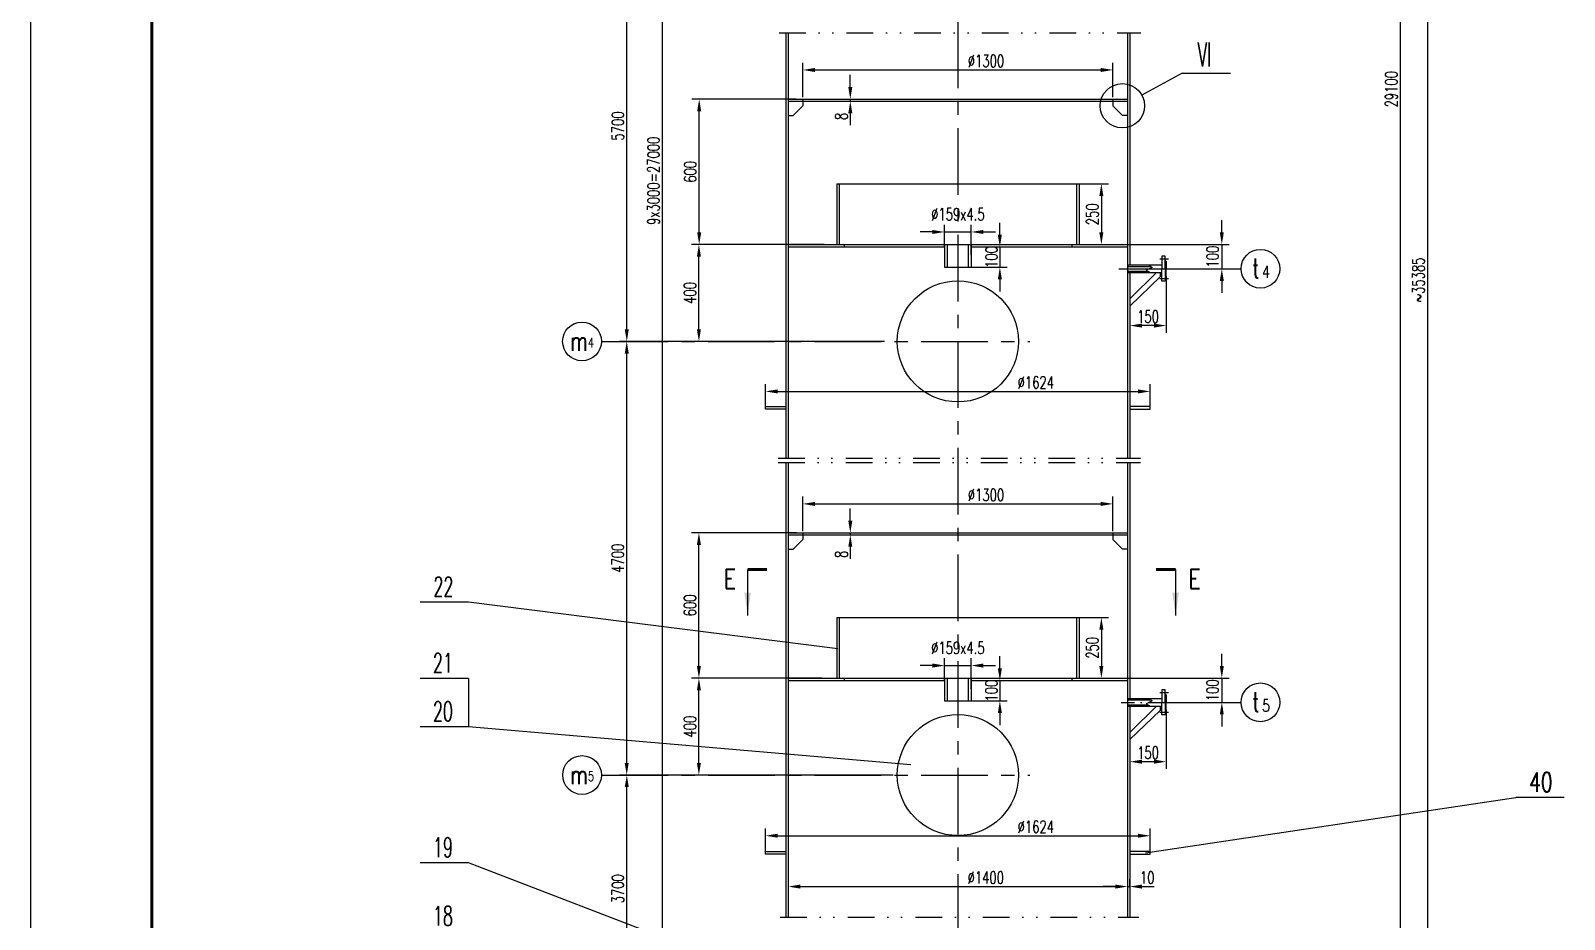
# Model space of a CAD drawing. Extents: x 1416 to 4159, y -4009 to -2804.
# Drawn here: x 1416.2 to 1732.7, y -3338.2 to -3154.7 of the extents above; entities that cross this region are included whole.
import ezdxf
from ezdxf.enums import TextEntityAlignment as Align

# ---------------------------------------------------------------- set-up
doc = ezdxf.new("R2010")
doc.units = 0
doc.header["$LTSCALE"] = 11
doc.header["$MEASUREMENT"] = 0
for name, pattern in [('CENTER', [2, 1.25, -0.25, 0.25, -0.25]), ('DASHDOT2', [0.5, 0.25, -0.125, 0, -0.125]), ('DIVIDE', [1.25, 0.5, -0.25, 0, -0.25, 0, -0.25])]:
    doc.linetypes.add(name, pattern=pattern)
doc.layers.get('0').update_dxf_attribs({"linetype": 'CONTINUOUS'})
doc.layers.get('DEFPOINTS').update_dxf_attribs({"linetype": 'CONTINUOUS'})
for name, color, linetype in [('1', 2, 'CENTER'), ('2', 2, 'CONTINUOUS'), ('3', 2, 'DIVIDE'), ('6', 2, 'CONTINUOUS')]:
    doc.layers.add(name, color=color, linetype=linetype)
doc.styles.add('H5', font='romans', dxfattribs={"width": 0.8, "bigfont": 'HZ5.SHX'})
doc.styles.add('HZ', font='txt', dxfattribs={"width": 0.5, "bigfont": 'hztxt.shx'})
doc.styles.add('HZ5', font='romans.shx', dxfattribs={"width": 0.7, "bigfont": 'hztxt.shx'})
doc.styles.add('HZTXT', font='ROMANS', dxfattribs={"width": 0.7, "bigfont": 'HZTXT'})
doc.dimstyles.new('STANDARD$0', dxfattribs={"dimscale": 0, "dimtxt": 4, "dimasz": 3, "dimexe": 1.5, "dimexo": 0, "dimgap": 1, "dimtad": 1, "dimdec": 0, "dimlfac": 5, "dimzin": 12, "dimtxsty": 'H5', "dimcen": 0, "dimazin": 3, "dimtfac": 1, "dimtdec": 0, "dimtmove": 0, "dimatfit": 3, "dimtvp": 0.833333, "dimtolj": 1, "dimtzin": 1})

# ---------------------------------------------------------------- blocks, each defined once
blk = doc.blocks.new('*D40')
at = {"color": 2, "linetype": 'BYBLOCK'}
for p, q in [((2764.89, -3347.02), (2708.45, -3347.02)), ((2709.95, -3391.48), (2709.95, -3349.52)), ((2748.47, -3393.98), (2708.45, -3393.98))]:
    blk.add_line(p, q, dxfattribs=at)
for points in [[(2709.53, -3349.52), (2710.36, -3349.52), (2709.95, -3347.02)], [(2709.53, -3391.48), (2710.36, -3391.48), (2709.95, -3393.98)]]:
    blk.add_solid(points, dxfattribs=at)
at = {"layer": 'DEFPOINTS', "color": 0, "linetype": 'BYBLOCK'}
for p in [(2709.95, -3347.02), (2764.89, -3347.02), (2748.47, -3393.98)]:
    blk.add_point(p, dxfattribs=at)
at = {"color": 2, "linetype": 'BYBLOCK', "insert": (2708.1, -3370.5), "char_height": 2.5, "attachment_point": 5, "rotation": 90, "style": 'HZ5'}
blk.add_mtext('\\A1;3700', dxfattribs=at)
blk = doc.blocks.new('*D42')
at = {"color": 2, "linetype": 'BYBLOCK'}
for p, q in [((2763.09, -3257.52), (2708.43, -3257.52)), ((2709.93, -3344.52), (2709.93, -3260.02)), ((2763.09, -3347.02), (2708.43, -3347.02))]:
    blk.add_line(p, q, dxfattribs=at)
for points in [[(2709.52, -3260.02), (2710.35, -3260.02), (2709.93, -3257.52)], [(2709.52, -3344.52), (2710.35, -3344.52), (2709.93, -3347.02)]]:
    blk.add_solid(points, dxfattribs=at)
at = {"layer": 'DEFPOINTS', "color": 0, "linetype": 'BYBLOCK'}
for p in [(2709.93, -3257.52), (2763.09, -3257.52), (2763.09, -3347.02)]:
    blk.add_point(p, dxfattribs=at)
at = {"color": 2, "linetype": 'BYBLOCK', "insert": (2708.08, -3302.27), "char_height": 2.5, "attachment_point": 5, "rotation": 90, "style": 'HZ5'}
blk.add_mtext('\\A1;4700', dxfattribs=at)
blk = doc.blocks.new('*D44')
at = {"color": 2, "linetype": 'BYBLOCK'}
for p, q in [((2763.15, -3168.59), (2708.45, -3168.59)), ((2709.95, -3255.02), (2709.95, -3171.09)), ((2763.15, -3257.52), (2708.45, -3257.52))]:
    blk.add_line(p, q, dxfattribs=at)
for points in [[(2709.53, -3171.09), (2710.36, -3171.09), (2709.95, -3168.59)], [(2709.53, -3255.02), (2710.36, -3255.02), (2709.95, -3257.52)]]:
    blk.add_solid(points, dxfattribs=at)
at = {"layer": 'DEFPOINTS', "color": 0, "linetype": 'BYBLOCK'}
for p in [(2709.95, -3168.59), (2763.15, -3168.59), (2763.15, -3257.52)]:
    blk.add_point(p, dxfattribs=at)
at = {"color": 2, "linetype": 'BYBLOCK', "insert": (2708.1, -3213.06), "char_height": 2.5, "attachment_point": 5, "rotation": 90, "style": 'HZ5'}
blk.add_mtext('\\A1;5700', dxfattribs=at)
blk = doc.blocks.new('*D54')
at = {"color": 2, "linetype": 'BYBLOCK'}
for p, q in [((1613.34, -2896.41), (1705.94, -2896.41)), ((1704.44, -2898.91), (1704.44, -3573.36)), ((1633.13, -3575.86), (1705.94, -3575.86))]:
    blk.add_line(p, q, dxfattribs=at)
for points in [[(1704.03, -2898.91), (1704.86, -2898.91), (1704.44, -2896.41)], [(1704.03, -3573.36), (1704.86, -3573.36), (1704.44, -3575.86)]]:
    blk.add_solid(points, dxfattribs=at)
at = {"layer": 'DEFPOINTS', "color": 0, "linetype": 'BYBLOCK'}
for p in [(1613.34, -2896.41), (1633.13, -3575.86), (1704.44, -3575.86)]:
    blk.add_point(p, dxfattribs=at)
at = {"color": 2, "linetype": 'BYBLOCK', "insert": (1702.59, -3206.22), "char_height": 2.5, "attachment_point": 5, "rotation": 90, "style": 'HZ5'}
blk.add_mtext('\\A1;~35385', dxfattribs=at)
blk = doc.blocks.new('*D53')
at = {"color": 2, "linetype": 'BYBLOCK'}
for p, q in [((2794.92, -2965.06), (2871.06, -2965.06)), ((2869.56, -2967.56), (2869.56, -3462.6)), ((2800.85, -3465.1), (2871.06, -3465.1))]:
    blk.add_line(p, q, dxfattribs=at)
for points in [[(2869.14, -2967.56), (2869.97, -2967.56), (2869.56, -2965.06)], [(2869.14, -3462.6), (2869.97, -3462.6), (2869.56, -3465.1)]]:
    blk.add_solid(points, dxfattribs=at)
at = {"layer": 'DEFPOINTS', "color": 0, "linetype": 'BYBLOCK'}
for p in [(2794.92, -2965.06), (2800.85, -3465.1), (2869.56, -3465.1)]:
    blk.add_point(p, dxfattribs=at)
at = {"color": 2, "linetype": 'BYBLOCK', "insert": (2867.71, -3205.47), "char_height": 2.5, "attachment_point": 5, "rotation": 90, "style": 'HZ5'}
blk.add_mtext('\\A1;29100', dxfattribs=at)
blk = doc.blocks.new('*D41')
at = {"color": 2, "linetype": 'BYBLOCK'}
for p, q in [((2750.25, -3327.02), (2723.33, -3327.02)), ((2724.83, -3344.52), (2724.83, -3329.52)), ((2751.12, -3347.02), (2723.33, -3347.02))]:
    blk.add_line(p, q, dxfattribs=at)
for points in [[(2724.41, -3329.52), (2725.24, -3329.52), (2724.83, -3327.02)], [(2724.41, -3344.52), (2725.24, -3344.52), (2724.83, -3347.02)]]:
    blk.add_solid(points, dxfattribs=at)
at = {"layer": 'DEFPOINTS', "color": 0, "linetype": 'BYBLOCK'}
for p in [(2724.83, -3327.02), (2750.25, -3327.02), (2751.12, -3347.02)]:
    blk.add_point(p, dxfattribs=at)
at = {"color": 2, "linetype": 'BYBLOCK', "insert": (2722.98, -3337.02), "char_height": 2.5, "attachment_point": 5, "rotation": 90, "style": 'HZ5'}
blk.add_mtext('\\A1;400', dxfattribs=at)
blk = doc.blocks.new('*D60')
at = {"color": 2, "linetype": 'BYBLOCK'}
for p, q in [((2738.6, -3374.94), (2738.6, -3370.17)), ((2817.93, -3374.94), (2817.93, -3370.17)), ((2741.1, -3371.67), (2815.43, -3371.67))]:
    blk.add_line(p, q, dxfattribs=at)
for points in [[(2741.1, -3371.25), (2741.1, -3372.08), (2738.6, -3371.67)], [(2815.43, -3371.25), (2815.43, -3372.08), (2817.93, -3371.67)]]:
    blk.add_solid(points, dxfattribs=at)
at = {"layer": 'DEFPOINTS', "color": 0, "linetype": 'BYBLOCK'}
for p in [(2817.93, -3371.67), (2738.6, -3374.94), (2817.93, -3374.94)]:
    blk.add_point(p, dxfattribs=at)
at = {"color": 2, "linetype": 'BYBLOCK', "insert": (2794.36, -3369.82), "char_height": 2.5, "attachment_point": 5, "style": 'HZ5'}
blk.add_mtext('\\A1;∅1624', dxfattribs=at)
blk = doc.blocks.new('*D22')
at = {"color": 2, "linetype": 'BYBLOCK'}
for p, q in [((3717.97, -3415.61), (3717.97, -3418.71)), ((3720.47, -3417.21), (3785.47, -3417.21)), ((3787.97, -3415.61), (3787.97, -3418.71))]:
    blk.add_line(p, q, dxfattribs=at)
for points in [[(3720.47, -3416.79), (3720.47, -3417.63), (3717.97, -3417.21)], [(3785.47, -3416.79), (3785.47, -3417.63), (3787.97, -3417.21)]]:
    blk.add_solid(points, dxfattribs=at)
at = {"layer": 'DEFPOINTS', "color": 0, "linetype": 'BYBLOCK'}
for p in [(3717.97, -3415.61), (3787.97, -3415.61), (3787.97, -3417.21)]:
    blk.add_point(p, dxfattribs=at)
at = {"color": 2, "linetype": 'BYBLOCK', "insert": (3758.74, -3415.36), "char_height": 2.5, "attachment_point": 5, "style": 'HZ5'}
blk.add_mtext('\\A1;∅1400', dxfattribs=at)
blk = doc.blocks.new('*D23')
at = {"color": 2, "linetype": 'BYBLOCK'}
for p, q in [((3785.47, -3417.21), (3782.97, -3417.21)), ((3787.97, -3417.21), (3788.47, -3417.21)), ((3787.97, -3417.21), (3788.47, -3417.21)), ((3788.47, -3417.39), (3788.47, -3415.71)), ((3790.97, -3417.21), (3793.47, -3417.21))]:
    blk.add_line(p, q, dxfattribs=at)
for points in [[(3785.47, -3416.79), (3785.47, -3417.63), (3787.97, -3417.21)], [(3790.97, -3416.79), (3790.97, -3417.63), (3788.47, -3417.21)]]:
    blk.add_solid(points, dxfattribs=at)
at = {"layer": 'DEFPOINTS', "color": 0, "linetype": 'BYBLOCK'}
for p in [(3787.97, -3415.61), (3788.47, -3417.21), (3788.47, -3417.39)]:
    blk.add_point(p, dxfattribs=at)
at = {"color": 2, "linetype": 'BYBLOCK', "insert": (3792.05, -3415.36), "char_height": 2.5, "attachment_point": 5, "style": 'HZ5'}
blk.add_mtext('\\A1;10', dxfattribs=at)
blk = doc.blocks.new('*D33')
at = {"color": 2, "linetype": 'BYBLOCK'}
for p, q in [((3775.29, -3276.58), (3784.08, -3276.58)), ((3782.58, -3279.08), (3782.58, -3286.58)), ((3781.67, -3289.08), (3784.08, -3289.08))]:
    blk.add_line(p, q, dxfattribs=at)
for points in [[(3782.16, -3279.08), (3783, -3279.08), (3782.58, -3276.58)], [(3782.16, -3286.58), (3783, -3286.58), (3782.58, -3289.08)]]:
    blk.add_solid(points, dxfattribs=at)
at = {"layer": 'DEFPOINTS', "color": 0, "linetype": 'BYBLOCK'}
for p in [(3775.29, -3276.58), (3781.67, -3289.08), (3782.58, -3289.08)]:
    blk.add_point(p, dxfattribs=at)
at = {"color": 2, "linetype": 'BYBLOCK', "insert": (3780.73, -3282.83), "char_height": 2.5, "attachment_point": 5, "rotation": 90, "style": 'HZ5'}
blk.add_mtext('\\A1;250', dxfattribs=at)
blk = doc.blocks.new('*D31')
at = {"color": 2, "linetype": 'BYBLOCK'}
for p, q in [((3775.29, -3347.79), (3784.08, -3347.79)), ((3782.58, -3350.29), (3782.58, -3357.79)), ((3781.67, -3360.29), (3784.08, -3360.29))]:
    blk.add_line(p, q, dxfattribs=at)
for points in [[(3782.16, -3350.29), (3783, -3350.29), (3782.58, -3347.79)], [(3782.16, -3357.79), (3783, -3357.79), (3782.58, -3360.29)]]:
    blk.add_solid(points, dxfattribs=at)
at = {"layer": 'DEFPOINTS', "color": 0, "linetype": 'BYBLOCK'}
for p in [(3775.29, -3347.79), (3781.67, -3360.29), (3782.58, -3360.29)]:
    blk.add_point(p, dxfattribs=at)
at = {"color": 2, "linetype": 'BYBLOCK', "insert": (3780.73, -3354.04), "char_height": 2.5, "attachment_point": 5, "rotation": 90, "style": 'HZ5'}
blk.add_mtext('\\A1;250', dxfattribs=at)
blk = doc.blocks.new('*D61')
at = {"color": 2, "linetype": 'BYBLOCK'}
for p, q in [((2738.6, -3284.1), (2738.6, -3279.51)), ((2741.1, -3281.01), (2815.43, -3281.01)), ((2817.93, -3284.1), (2817.93, -3279.51))]:
    blk.add_line(p, q, dxfattribs=at)
for points in [[(2741.1, -3280.59), (2741.1, -3281.43), (2738.6, -3281.01)], [(2815.43, -3280.59), (2815.43, -3281.43), (2817.93, -3281.01)]]:
    blk.add_solid(points, dxfattribs=at)
at = {"layer": 'DEFPOINTS', "color": 0, "linetype": 'BYBLOCK'}
for p in [(2817.93, -3281.01), (2738.6, -3284.1), (2817.93, -3284.1)]:
    blk.add_point(p, dxfattribs=at)
at = {"color": 2, "linetype": 'BYBLOCK', "insert": (2794.36, -3279.16), "char_height": 2.5, "attachment_point": 5, "style": 'HZ5'}
blk.add_mtext('\\A1;∅1624', dxfattribs=at)
blk = doc.blocks.new('*D27')
at = {"color": 2, "linetype": 'BYBLOCK'}
for p, q in [((2746.27, -3224.13), (2746.27, -3217.02)), ((2748.77, -3218.52), (2807.77, -3218.52)), ((2810.27, -3224.13), (2810.27, -3217.02))]:
    blk.add_line(p, q, dxfattribs=at)
for points in [[(2748.77, -3218.11), (2748.77, -3218.94), (2746.27, -3218.52)], [(2807.77, -3218.11), (2807.77, -3218.94), (2810.27, -3218.52)]]:
    blk.add_solid(points, dxfattribs=at)
at = {"layer": 'DEFPOINTS', "color": 0, "linetype": 'BYBLOCK'}
for p in [(2810.27, -3218.52), (2746.27, -3224.13), (2810.27, -3224.13)]:
    blk.add_point(p, dxfattribs=at)
at = {"color": 2, "linetype": 'BYBLOCK', "insert": (2784.07, -3216.67), "char_height": 2.5, "attachment_point": 5, "style": 'HZ5'}
blk.add_mtext('\\A1;∅1300', dxfattribs=at)
blk = doc.blocks.new('*D26')
at = {"color": 2, "linetype": 'BYBLOCK'}
for p, q in [((2746.27, -3308.78), (2746.27, -3301.67)), ((2748.77, -3303.17), (2807.77, -3303.17)), ((2810.27, -3308.78), (2810.27, -3301.67))]:
    blk.add_line(p, q, dxfattribs=at)
for points in [[(2748.77, -3302.76), (2748.77, -3303.59), (2746.27, -3303.17)], [(2807.77, -3302.76), (2807.77, -3303.59), (2810.27, -3303.17)]]:
    blk.add_solid(points, dxfattribs=at)
at = {"layer": 'DEFPOINTS', "color": 0, "linetype": 'BYBLOCK'}
for p in [(2810.27, -3303.17), (2746.27, -3308.78), (2810.27, -3308.78)]:
    blk.add_point(p, dxfattribs=at)
at = {"color": 2, "linetype": 'BYBLOCK', "insert": (2784.07, -3301.32), "char_height": 2.5, "attachment_point": 5, "style": 'HZ5'}
blk.add_mtext('\\A1;∅1300', dxfattribs=at)
blk = doc.blocks.new('*D48')
at = {"color": 2, "linetype": 'BYBLOCK'}
for p, q in [((2744.87, -3207.52), (2723.39, -3207.52)), ((2724.89, -3235.02), (2724.89, -3210.02)), ((2745.69, -3237.52), (2723.39, -3237.52))]:
    blk.add_line(p, q, dxfattribs=at)
for points in [[(2724.47, -3210.02), (2725.3, -3210.02), (2724.89, -3207.52)], [(2724.47, -3235.02), (2725.3, -3235.02), (2724.89, -3237.52)]]:
    blk.add_solid(points, dxfattribs=at)
at = {"layer": 'DEFPOINTS', "color": 0, "linetype": 'BYBLOCK'}
for p in [(2724.89, -3207.52), (2744.87, -3207.52), (2745.69, -3237.52)]:
    blk.add_point(p, dxfattribs=at)
at = {"color": 2, "linetype": 'BYBLOCK', "insert": (2723.04, -3222.52), "char_height": 2.5, "attachment_point": 5, "rotation": 90, "style": 'HZ5'}
blk.add_mtext('\\A1;600', dxfattribs=at)
blk = doc.blocks.new('*D43')
at = {"color": 2, "linetype": 'BYBLOCK'}
for p, q in [((2750.68, -3237.52), (2723.33, -3237.52)), ((2724.83, -3255.02), (2724.83, -3240.02)), ((2750.68, -3257.52), (2723.33, -3257.52))]:
    blk.add_line(p, q, dxfattribs=at)
for points in [[(2724.41, -3240.02), (2725.24, -3240.02), (2724.83, -3237.52)], [(2724.41, -3255.02), (2725.24, -3255.02), (2724.83, -3257.52)]]:
    blk.add_solid(points, dxfattribs=at)
at = {"layer": 'DEFPOINTS', "color": 0, "linetype": 'BYBLOCK'}
for p in [(2724.83, -3237.52), (2750.68, -3237.52), (2750.68, -3257.52)]:
    blk.add_point(p, dxfattribs=at)
at = {"color": 2, "linetype": 'BYBLOCK', "insert": (2722.98, -3247.52), "char_height": 2.5, "attachment_point": 5, "rotation": 90, "style": 'HZ5'}
blk.add_mtext('\\A1;400', dxfattribs=at)
blk = doc.blocks.new('*D47')
at = {"color": 2, "linetype": 'BYBLOCK'}
for p, q in [((2745.03, -3297.02), (2723.39, -3297.02)), ((2724.89, -3324.52), (2724.89, -3299.52)), ((2742.77, -3327.02), (2723.39, -3327.02))]:
    blk.add_line(p, q, dxfattribs=at)
for points in [[(2724.47, -3299.52), (2725.3, -3299.52), (2724.89, -3297.02)], [(2724.47, -3324.52), (2725.3, -3324.52), (2724.89, -3327.02)]]:
    blk.add_solid(points, dxfattribs=at)
at = {"layer": 'DEFPOINTS', "color": 0, "linetype": 'BYBLOCK'}
for p in [(2724.89, -3297.02), (2745.03, -3297.02), (2742.77, -3327.02)]:
    blk.add_point(p, dxfattribs=at)
at = {"color": 2, "linetype": 'BYBLOCK', "insert": (2723.04, -3312.02), "char_height": 2.5, "attachment_point": 5, "rotation": 90, "style": 'HZ5'}
blk.add_mtext('\\A1;600', dxfattribs=at)
blk = doc.blocks.new('*D38')
at = {"color": 2, "linetype": 'BYBLOCK'}
for p, q in [((3730.77, -3256.58), (3730.77, -3254.08)), ((3730.12, -3259.08), (3732.27, -3259.08)), ((3730.12, -3259.48), (3732.27, -3259.48)), ((3730.77, -3259.08), (3730.77, -3259.48)), ((3730.77, -3259.08), (3730.77, -3259.48)), ((3730.77, -3261.98), (3730.77, -3264.48))]:
    blk.add_line(p, q, dxfattribs=at)
for points in [[(3730.36, -3256.58), (3731.19, -3256.58), (3730.77, -3259.08)], [(3730.36, -3261.98), (3731.19, -3261.98), (3730.77, -3259.48)]]:
    blk.add_solid(points, dxfattribs=at)
at = {"layer": 'DEFPOINTS', "color": 0, "linetype": 'BYBLOCK'}
for p in [(3730.12, -3259.08), (3730.12, -3259.48), (3730.77, -3259.48)]:
    blk.add_point(p, dxfattribs=at)
at = {"color": 2, "linetype": 'BYBLOCK', "insert": (3728.92, -3262.65), "char_height": 2.5, "attachment_point": 5, "rotation": 90, "style": 'HZ5'}
blk.add_mtext('\\A1;8', dxfattribs=at)
blk = doc.blocks.new('*D32')
at = {"color": 2, "linetype": 'BYBLOCK'}
for p, q in [((3750.22, -3289.58), (3750.22, -3284.99)), ((3755.72, -3291.31), (3755.72, -3284.99)), ((3747.72, -3286.49), (3745.22, -3286.49)), ((3750.22, -3286.49), (3755.72, -3286.49)), ((3750.22, -3286.49), (3755.72, -3286.49)), ((3758.22, -3286.49), (3760.72, -3286.49))]:
    blk.add_line(p, q, dxfattribs=at)
for points in [[(3747.72, -3286.07), (3747.72, -3286.9), (3750.22, -3286.49)], [(3758.22, -3286.07), (3758.22, -3286.9), (3755.72, -3286.49)]]:
    blk.add_solid(points, dxfattribs=at)
at = {"layer": 'DEFPOINTS', "color": 0, "linetype": 'BYBLOCK'}
for p in [(3755.72, -3286.49), (3750.22, -3289.58), (3755.72, -3291.31)]:
    blk.add_point(p, dxfattribs=at)
at = {"color": 2, "linetype": 'BYBLOCK', "insert": (3752.97, -3282.84), "char_height": 2.5, "attachment_point": 5, "style": 'HZ5'}
blk.add_mtext('\\A1;∅159x4.5', dxfattribs=at)
blk = doc.blocks.new('*D30')
at = {"color": 2, "linetype": 'BYBLOCK'}
for p, q in [((3747.72, -3357.7), (3745.22, -3357.7)), ((3750.22, -3360.79), (3750.22, -3356.2)), ((3750.22, -3357.7), (3755.72, -3357.7)), ((3750.22, -3357.7), (3755.72, -3357.7)), ((3755.72, -3362.52), (3755.72, -3356.2)), ((3758.22, -3357.7), (3760.72, -3357.7))]:
    blk.add_line(p, q, dxfattribs=at)
for points in [[(3747.72, -3357.28), (3747.72, -3358.12), (3750.22, -3357.7)], [(3758.22, -3357.28), (3758.22, -3358.12), (3755.72, -3357.7)]]:
    blk.add_solid(points, dxfattribs=at)
at = {"layer": 'DEFPOINTS', "color": 0, "linetype": 'BYBLOCK'}
for p in [(3755.72, -3357.7), (3750.22, -3360.79), (3755.72, -3362.52)]:
    blk.add_point(p, dxfattribs=at)
at = {"color": 2, "linetype": 'BYBLOCK', "insert": (3752.97, -3354.05), "char_height": 2.5, "attachment_point": 5, "style": 'HZ5'}
blk.add_mtext('\\A1;∅159x4.5', dxfattribs=at)
blk = doc.blocks.new('*D67')
at = {"color": 2, "linetype": 'BYBLOCK'}
for p, q in [((2832.74, -3324.52), (2832.74, -3322.02)), ((2810.16, -3327.02), (2834.24, -3327.02)), ((2832.74, -3327.02), (2832.74, -3332.02)), ((2832.74, -3327.02), (2832.74, -3332.02)), ((2819.08, -3332.02), (2834.24, -3332.02)), ((2832.74, -3334.52), (2832.74, -3337.02))]:
    blk.add_line(p, q, dxfattribs=at)
for points in [[(2832.32, -3324.52), (2833.15, -3324.52), (2832.74, -3327.02)], [(2832.32, -3334.52), (2833.15, -3334.52), (2832.74, -3332.02)]]:
    blk.add_solid(points, dxfattribs=at)
at = {"layer": 'DEFPOINTS', "color": 0, "linetype": 'BYBLOCK'}
for p in [(2810.16, -3327.02), (2819.08, -3332.02), (2832.74, -3332.02)]:
    blk.add_point(p, dxfattribs=at)
at = {"color": 2, "linetype": 'BYBLOCK', "insert": (2830.83, -3329.52), "char_height": 2.5, "attachment_point": 5, "rotation": 90, "style": 'HZ5'}
blk.add_mtext('\\A1;100', dxfattribs=at)
blk = doc.blocks.new('*D99')
at = {"color": 2, "linetype": 'BYBLOCK'}
for p, q in [((2738.6, -3005.72), (2715.81, -3005.72)), ((2717.31, -3440.53), (2717.31, -3008.22)), ((2738.6, -3443.03), (2715.81, -3443.03))]:
    blk.add_line(p, q, dxfattribs=at)
for points in [[(2716.89, -3008.22), (2717.73, -3008.22), (2717.31, -3005.72)], [(2716.89, -3440.53), (2717.73, -3440.53), (2717.31, -3443.03)]]:
    blk.add_solid(points, dxfattribs=at)
at = {"layer": 'DEFPOINTS', "color": 0, "linetype": 'BYBLOCK'}
for p in [(2717.31, -3005.72), (2738.6, -3005.72), (2738.6, -3443.03)]:
    blk.add_point(p, dxfattribs=at)
at = {"color": 2, "linetype": 'BYBLOCK', "insert": (2715.46, -3224.37), "char_height": 2.5, "attachment_point": 5, "rotation": 90, "style": 'HZ5'}
blk.add_mtext('\\A1;9x3000=27000', dxfattribs=at)
blk = doc.blocks.new('*D109')
at = {"color": 2, "linetype": 'BYBLOCK'}
for p, q in [((2821.27, -3244.09), (2821.27, -3255.76)), ((2813.77, -3250.22), (2813.77, -3255.76)), ((2818.77, -3254.26), (2816.27, -3254.26))]:
    blk.add_line(p, q, dxfattribs=at)
for points in [[(2816.27, -3253.84), (2816.27, -3254.67), (2813.77, -3254.26)], [(2818.77, -3253.84), (2818.77, -3254.67), (2821.27, -3254.26)]]:
    blk.add_solid(points, dxfattribs=at)
at = {"layer": 'DEFPOINTS', "color": 0, "linetype": 'BYBLOCK'}
for p in [(2821.27, -3244.09), (2813.77, -3250.22), (2813.77, -3254.26)]:
    blk.add_point(p, dxfattribs=at)
at = {"color": 2, "linetype": 'BYBLOCK', "insert": (2817.52, -3252.41), "char_height": 2.5, "attachment_point": 5, "style": 'HZ5'}
blk.add_mtext('\\A1;150', dxfattribs=at)
blk = doc.blocks.new('*D110')
at = {"color": 2, "linetype": 'BYBLOCK'}
for p, q in [((2821.27, -3333.59), (2821.27, -3345.77)), ((2813.77, -3339.72), (2813.77, -3345.77)), ((2818.77, -3344.27), (2816.27, -3344.27))]:
    blk.add_line(p, q, dxfattribs=at)
for points in [[(2816.27, -3343.85), (2816.27, -3344.69), (2813.77, -3344.27)], [(2818.77, -3343.85), (2818.77, -3344.69), (2821.27, -3344.27)]]:
    blk.add_solid(points, dxfattribs=at)
at = {"layer": 'DEFPOINTS', "color": 0, "linetype": 'BYBLOCK'}
for p in [(2821.27, -3333.59), (2813.77, -3339.72), (2813.77, -3344.27)]:
    blk.add_point(p, dxfattribs=at)
at = {"color": 2, "linetype": 'BYBLOCK', "insert": (2817.52, -3342.42), "char_height": 2.5, "attachment_point": 5, "style": 'HZ5'}
blk.add_mtext('\\A1;150', dxfattribs=at)

msp = doc.modelspace()

# ---------------------------------------------------------------- linework, layer by layer
for p, q in [((1572.04847, -3155.16218), (1572.04847, -3242.99341)), ((1572.54847, -3155.16218), (1572.54847, -3242.99341)), ((1642.54847, -3155.16218), (1642.54847, -3242.99341)), ((1643.04847, -3155.16218), (1643.04847, -3203.07425)), ((1572.54847, -3168.87425), (1642.54847, -3168.87425)), ((1572.54847, -3169.27425), (1642.54847, -3169.27425)), ((1573.10166, -3168.87425), (1609.79847, -3168.87425)), ((1575.54847, -3170.27425), (1573.54847, -3172.27425)), ((1575.54847, -3168.87425), (1575.54847, -3169.27425)), ((1575.54847, -3169.27425), (1575.54847, -3170.27425)), ((1639.54847, -3168.87425), (1639.54847, -3169.27425)), ((1639.54847, -3169.27425), (1639.54847, -3170.27425)), ((1639.54847, -3170.27425), (1641.54847, -3172.27425)), ((1572.54847, -3172.27425), (1573.54847, -3172.27425)), ((1642.54847, -3172.27425), (1641.54847, -3172.27425)), ((1582.54847, -3186.37425), (1584.68898, -3186.37425)), ((1582.54847, -3186.37425), (1582.54847, -3198.74388)), ((1583.04847, -3186.37425), (1583.04847, -3198.87425)), ((1584.68898, -3186.37425), (1607.54847, -3186.37425)), ((1607.54847, -3186.37425), (1632.54847, -3186.37425)), ((1632.04847, -3186.37425), (1632.04847, -3198.87425)), ((1632.54847, -3186.37425), (1632.54847, -3198.74388)), ((1572.54847, -3198.87425), (1642.54847, -3198.87425)), ((1572.54847, -3199.37425), (1604.79847, -3199.37425)), ((1573.10166, -3198.87425), (1609.79847, -3198.87425)), ((1573.10166, -3199.37425), (1604.79847, -3199.37425)), ((1584.05816, -3198.87425), (1584.05816, -3199.37425)), ((1604.79847, -3198.87425), (1604.79847, -3203.55861)), ((1605.35836, -3198.87425), (1605.35836, -3203.55861)), ((1609.70417, -3198.87425), (1609.70417, -3203.55861)), ((1610.29847, -3198.87425), (1610.29847, -3203.55861)), ((1610.29847, -3199.37425), (1642.54847, -3199.37425)), ((1631.03879, -3198.87425), (1631.03879, -3199.37425)), ((1650.32583, -3201.27477), (1649.66947, -3201.27477)), ((1649.66947, -3201.27477), (1649.66947, -3203.87425)), ((1650.32583, -3203.87425), (1650.32583, -3201.27477)), ((1650.54847, -3202.30886), (1650.32583, -3202.30886)), ((1650.54847, -3202.30886), (1650.54847, -3203.87425)), ((1604.79847, -3203.55861), (1610.29847, -3203.55861)), ((1642.54847, -3203.07425), (1649.66947, -3203.07425)), ((1642.54847, -3203.38135), (1647.38055, -3203.38135)), ((1642.54847, -3204.36715), (1646.69008, -3204.36715)), ((1642.54847, -3204.67425), (1649.66947, -3204.67425)), ((1648.51687, -3204.67425), (1643.04847, -3210.11153)), ((1643.04847, -3204.67425), (1643.04847, -3242.99341)), ((1649.32739, -3205.52391), (1643.04847, -3211.57648)), ((1649.32739, -3204.67425), (1649.32739, -3205.52391)), ((1649.66947, -3206.47374), (1649.66947, -3203.87425)), ((1650.32583, -3203.87425), (1650.32583, -3206.47374)), ((1650.54847, -3205.43964), (1650.32583, -3205.43964)), ((1650.54847, -3205.43964), (1650.54847, -3203.87425)), ((1650.32583, -3206.47374), (1649.66947, -3206.47374)), ((1567.8827, -3232.8314), (1567.8827, -3232.29135)), ((1567.8827, -3232.29135), (1572.04847, -3232.29135)), ((1572.04847, -3232.8314), (1567.8827, -3232.8314)), ((1647.21425, -3232.29135), (1643.04847, -3232.29135)), ((1643.04847, -3232.8314), (1647.21425, -3232.8314)), ((1647.21425, -3232.8314), (1647.21425, -3232.29135)), ((1572.04847, -3243.8459), (1572.04847, -3337.73583)), ((1572.54847, -3243.8459), (1572.54847, -3337.73583)), ((1642.54847, -3243.8459), (1642.54847, -3337.73583)), ((1643.04847, -3243.8459), (1643.04847, -3292.57404)), ((1572.54847, -3258.37404), (1642.54847, -3258.37404)), ((1572.54847, -3258.77404), (1642.54847, -3258.77404)), ((1573.10166, -3258.37404), (1609.79847, -3258.37404)), ((1575.54847, -3259.77404), (1573.54847, -3261.77404)), ((1575.54847, -3258.37404), (1575.54847, -3258.77404)), ((1575.54847, -3258.77404), (1575.54847, -3259.77404)), ((1639.54847, -3258.37404), (1639.54847, -3258.77404)), ((1639.54847, -3258.77404), (1639.54847, -3259.77404)), ((1639.54847, -3259.77404), (1641.54847, -3261.77404)), ((1572.54847, -3261.77404), (1573.54847, -3261.77404)), ((1642.54847, -3261.77404), (1641.54847, -3261.77404)), ((1582.54847, -3275.87404), (1582.54847, -3288.24366)), ((1582.54847, -3275.87404), (1584.68898, -3275.87404)), ((1583.04847, -3275.87404), (1583.04847, -3288.37404)), ((1584.68898, -3275.87404), (1607.54847, -3275.87404)), ((1607.54847, -3275.87404), (1632.54847, -3275.87404)), ((1632.04847, -3275.87404), (1632.04847, -3288.37404)), ((1632.54847, -3275.87404), (1632.54847, -3288.24366)), ((1572.54847, -3288.37404), (1642.54847, -3288.37404)), ((1573.10166, -3288.37404), (1609.79847, -3288.37404)), ((1584.05816, -3288.37404), (1584.05816, -3288.87404)), ((1604.79847, -3288.37404), (1604.79847, -3293.0584)), ((1605.35836, -3288.37404), (1605.35836, -3293.0584)), ((1609.70417, -3288.37404), (1609.70417, -3293.0584)), ((1610.29847, -3288.37404), (1610.29847, -3293.0584)), ((1631.03879, -3288.37404), (1631.03879, -3288.87404)), ((1572.54847, -3288.87404), (1604.79847, -3288.87404)), ((1573.10166, -3288.87404), (1604.79847, -3288.87404)), ((1610.29847, -3288.87404), (1642.54847, -3288.87404)), ((1650.32583, -3290.77455), (1649.66947, -3290.77455)), ((1649.66947, -3290.77455), (1649.66947, -3293.37404)), ((1650.32583, -3293.37404), (1650.32583, -3290.77455)), ((1604.79847, -3293.0584), (1610.29847, -3293.0584)), ((1642.54847, -3292.57404), (1649.66947, -3292.57404)), ((1642.54847, -3292.88114), (1647.38055, -3292.88114)), ((1642.54847, -3293.86694), (1646.69008, -3293.86694)), ((1642.54847, -3294.17404), (1649.66947, -3294.17404)), ((1648.51687, -3294.17404), (1643.04847, -3299.61132)), ((1643.04847, -3294.17404), (1643.04847, -3337.73583)), ((1649.32739, -3294.17404), (1649.32739, -3295.02369)), ((1649.66947, -3295.97352), (1649.66947, -3293.37404)), ((1650.54847, -3291.80865), (1650.32583, -3291.80865)), ((1650.32583, -3293.37404), (1650.32583, -3295.97352)), ((1650.54847, -3291.80865), (1650.54847, -3293.37404)), ((1650.54847, -3294.93943), (1650.54847, -3293.37404)), ((1649.32739, -3295.02369), (1643.04847, -3301.07626)), ((1650.32583, -3295.97352), (1649.66947, -3295.97352)), ((1650.54847, -3294.93943), (1650.32583, -3294.93943)), ((1567.8827, -3324.17828), (1572.04847, -3324.17828)), ((1567.8827, -3324.71833), (1567.8827, -3324.17828)), ((1572.04847, -3324.71833), (1567.8827, -3324.71833)), ((1647.21425, -3324.17828), (1643.04847, -3324.17828)), ((1643.04847, -3324.71833), (1647.21425, -3324.71833)), ((1647.21425, -3324.71833), (1647.21425, -3324.17828))]:
    msp.add_line(p, q)
at = {"color": 2}
msp.add_line((1653.83077, -3163.5397), (1663.83077, -3163.5397), dxfattribs=at)
at = {"color": 2, "linetype": 'BYBLOCK'}
for p, q in [((1616.21233, -3196.87425), (1616.21233, -3194.37425)), ((1662.01823, -3196.37425), (1662.01823, -3193.87425)), ((1613.68236, -3199.37425), (1617.71233, -3199.37425)), ((1616.21233, -3199.37425), (1616.21233, -3203.55861)), ((1616.21233, -3199.37425), (1616.21233, -3203.55861)), ((1639.4433, -3198.87425), (1663.51823, -3198.87425)), ((1662.01823, -3198.87425), (1662.01823, -3203.87425)), ((1662.01823, -3198.87425), (1662.01823, -3203.87425)), ((1610.29847, -3203.55861), (1617.71233, -3203.55861)), ((1616.21233, -3206.05861), (1616.21233, -3208.55861)), ((1648.35727, -3203.87425), (1665.98959, -3203.87425)), ((1662.01823, -3206.37425), (1662.01823, -3208.87425)), ((1585.35191, -3255.87404), (1585.35191, -3253.37404)), ((1584.70136, -3258.37404), (1586.85191, -3258.37404)), ((1584.70136, -3258.77404), (1586.85191, -3258.77404)), ((1585.35191, -3258.37404), (1585.35191, -3258.77404)), ((1585.35191, -3258.37404), (1585.35191, -3258.77404)), ((1585.35191, -3261.27404), (1585.35191, -3263.77404)), ((1616.21233, -3286.37404), (1616.21233, -3283.87404)), ((1613.68236, -3288.87404), (1617.71233, -3288.87404)), ((1616.21233, -3288.87404), (1616.21233, -3293.0584)), ((1616.21233, -3288.87404), (1616.21233, -3293.0584)), ((1610.29847, -3293.0584), (1617.71233, -3293.0584)), ((1616.21233, -3295.5584), (1616.21233, -3298.0584))]:
    msp.add_line(p, q, dxfattribs=at)
at = {"const_width": 0.6}
for points in [[(1564.16089, -3265.96852), (1568.16089, -3265.96852)], [(1652.46728, -3265.96852), (1648.46728, -3265.96852)]]:
    msp.add_lwpolyline(points, dxfattribs=at)
for centre in [(1607.54847, -3218.87425), (1607.54847, -3308.37404)]:
    msp.add_circle(centre, 12.5)
at = {"color": 2, "linetype": 'BYBLOCK'}
for points in [[(1661.60156, -3196.37425), (1662.43489, -3196.37425), (1662.01823, -3198.87425)], [(1615.79567, -3196.87425), (1616.629, -3196.87425), (1616.21233, -3199.37425)], [(1615.79567, -3206.05861), (1616.629, -3206.05861), (1616.21233, -3203.55861)], [(1661.60156, -3206.37425), (1662.43489, -3206.37425), (1662.01823, -3203.87425)], [(1584.93524, -3255.87404), (1585.76857, -3255.87404), (1585.35191, -3258.37404)], [(1584.93524, -3261.27404), (1585.76857, -3261.27404), (1585.35191, -3258.77404)], [(1615.79567, -3286.37404), (1616.629, -3286.37404), (1616.21233, -3288.87404)], [(1615.79567, -3295.5584), (1616.629, -3295.5584), (1616.21233, -3293.0584)]]:
    msp.add_solid(points, dxfattribs=at)
at = {"layer": '1'}
for p, q in [((1607.54847, -2888.85819), (1607.54847, -3577.42118)), ((1591.55129, -3198.87425), (1622.41791, -3198.87425)), ((1649.20987, -3201.83376), (1650.9894, -3201.83376)), ((1640.75974, -3203.87425), (1651.30812, -3203.87425)), ((1649.20987, -3205.91474), (1650.9894, -3205.91474)), ((1533.9848, -3218.87425), (1622.41791, -3218.87425)), ((1591.55129, -3288.37404), (1622.41791, -3288.37404)), ((1649.20987, -3291.33355), (1650.9894, -3291.33355)), ((1649.20987, -3295.41453), (1650.9894, -3295.41453)), ((1533.99672, -3308.37404), (1622.41791, -3308.37404))]:
    msp.add_line(p, q, dxfattribs=at)
at = {"layer": '1', "linetype": 'DASHDOT2'}
msp.add_line((1641.22562, -3293.37404), (1665.98959, -3293.37404), dxfattribs=at)
at = {"layer": '2'}
for p, q in [((1416.20728, -4000.80904), (1416.20728, -2811.80904)), ((1653.83077, -3163.5397), (1645.5259, -3168.05304)), ((1647.67236, -3203.58739), (1646.38658, -3204.2016)), ((1646.38658, -3204.2016), (1647.25308, -3204.67425)), ((1646.94561, -3203.07425), (1647.67236, -3203.58739)), ((1564.16089, -3265.96852), (1564.16089, -3275.46852)), ((1652.46728, -3265.96852), (1652.46728, -3275.46852)), ((1582.7634, -3282.34799), (1506.55226, -3272.70997)), ((1506.55226, -3288.43234), (1506.55226, -3298.43234)), ((1647.67236, -3293.08718), (1646.38658, -3293.70138)), ((1646.38658, -3293.70138), (1647.25308, -3294.17404)), ((1646.94561, -3292.57404), (1647.67236, -3293.08718)), ((1597.84645, -3306.28184), (1506.55226, -3298.43234)), ((1646.27226, -3324.46531), (1722.70172, -3313.03634)), ((1582.25707, -3355.57518), (1506.55226, -3326.50969))]:
    msp.add_line(p, q, dxfattribs=at)
at = {"layer": '2', "color": 1, "const_width": 0.6}
msp.add_lwpolyline([(1441.20728, -3990.80904), (1441.20728, -2821.80904)], dxfattribs=at)
at = {"layer": '2'}
for centre, radius in [((1641.50135, -3170.24022), 4.58048), ((1669.98959, -3203.87425), 4), ((1529.9848, -3218.87425), 4), ((1669.98959, -3293.37404), 4), ((1529.99672, -3308.37404), 4)]:
    msp.add_circle(centre, radius, dxfattribs=at)
for points in [[(1564.16089, -3275.46852), (1563.50357, -3270.75738), (1564.81822, -3270.75738)], [(1652.46728, -3275.46852), (1653.12461, -3270.75738), (1651.80995, -3270.75738)]]:
    msp.add_solid(points, dxfattribs=at)
at = {"layer": '3'}
for p, q in [((1570.64458, -3155.16218), (1645.33621, -3155.16218)), ((1570.45327, -3242.99341), (1645.22729, -3242.99341)), ((1570.45327, -3243.8459), (1645.22729, -3243.8459)), ((1570.88015, -3337.73583), (1644.86218, -3337.73583))]:
    msp.add_line(p, q, dxfattribs=at)
at = {"layer": '6'}
for p, q in [((1506.55226, -3272.70997), (1496.55226, -3272.70997)), ((1506.55226, -3288.43234), (1496.55226, -3288.43234)), ((1506.55226, -3298.43234), (1496.55226, -3298.43234)), ((1732.70172, -3313.03634), (1722.70172, -3313.03634)), ((1506.55226, -3326.50969), (1496.55226, -3326.50969))]:
    msp.add_line(p, q, dxfattribs=at)
at = {"layer": 'DEFPOINTS', "color": 0, "linetype": 'BYBLOCK'}
for p in [(1613.68236, -3199.37425), (1639.4433, -3198.87425), (1610.29847, -3203.55861), (1616.21233, -3203.55861), (1648.35727, -3203.87425), (1662.01823, -3203.87425), (1584.70136, -3258.37404), (1584.70136, -3258.77404), (1585.35191, -3258.77404), (1613.68236, -3288.87404), (1610.29847, -3293.0584), (1616.21233, -3293.0584)]:
    msp.add_point(p, dxfattribs=at)

# ---------------------------------------------------------------- texts
at = {"color": 2, "linetype": 'BYBLOCK', "char_height": 2.5, "attachment_point": 5, "rotation": 90, "style": 'HZ5'}
for s, insert in [('100', (1614.4913, -3201.46643)), ('100', (1660.10647, -3201.37425)), ('8', (1583.50191, -3262.83111)), ('\\A1;100', (1614.47809, -3290.96622))]:
    msp.add_mtext(s, dxfattribs=dict(at, insert=insert))
at = {"layer": '1'}
for s, height, style, width, p in [('t', 4, 'HZTXT', 0.7, (1669.04603, -3203.78662)), ('4', 2.5, 'HZ', 0.75, (1671.14448, -3204.53563)), ('m', 4, 'HZTXT', 0.7, (1529.34976, -3218.78662)), ('4', 2, 'HZ', 0.75, (1531.84003, -3219.12307)), ('t', 4, 'HZTXT', 0.7, (1669.04603, -3293.28641)), ('5', 2.5, 'HZ', 0.75, (1671.14448, -3294.03541)), ('m', 4, 'HZTXT', 0.7, (1529.36169, -3308.28641)), ('5', 2, 'HZ', 0.75, (1531.85195, -3308.62286))]:
    msp.add_text(s, height=height, dxfattribs=dict(at, style=style, width=width)).set_placement(p, align=Align.MIDDLE)
at = {"layer": '2'}
for s, height, style, width, p in [('VI', 5, 'HZ', 0.5, (1657.05881, -3162.14588)), ('E', 4, 'H5', 0.8, (1559.16971, -3269.89716)), ('E', 4, 'H5', 0.8, (1655.05301, -3269.89716)), ('22', 4, 'HZTXT', 0.6, (1499.33142, -3271.50416)), ('21', 4, 'HZTXT', 0.6, (1499.2296, -3287.22653)), ('20', 4, 'HZTXT', 0.6, (1499.2296, -3297.22653)), ('40', 4, 'HZTXT', 0.7, (1725.46316, -3311.83053)), ('19', 4, 'HZTXT', 0.6, (1499.2296, -3325.30389)), ('18', 4, 'HZTXT', 0.6, (1499.2296, -3339.45684))]:
    msp.add_text(s, height=height, dxfattribs=dict(at, style=style, width=width)).set_placement(p)

# ---------------------------------------------------------------- dimensions: what is measured, and where the dimension line sits
dim = msp.add_linear_dim(base=(1704.44346, -3575.86412), p1=(1613.33663, -2896.41279), p2=(1633.13365, -3575.86412), angle=90, text='~35385', dimstyle='STANDARD$0', override={"dimscale": 1, "dimtxt": 2.5, "dimasz": 2.5, "dimgap": 0.6, "dimlfac": 20, "dimtxsty": 'HZ5', "dimclrd": 2, "dimclre": 2, "dimclrt": 2, "dimtdec": 0, "dimtmove": 2})
dim.commit()
dim.dimension.update_dxf_attribs({"geometry": '*D54', "text_midpoint": (1702.59346, -3206.21709), "dimtype": 160})
dim = msp.add_linear_dim(base=(1698.83793, -3426.44789), p1=(1624.20522, -2926.41279), p2=(1630.13275, -3426.44789), angle=90, text='29100', dimstyle='STANDARD$0', override={"dimscale": 1, "dimtxt": 2.5, "dimasz": 2.5, "dimgap": 0.6, "dimlfac": 20, "dimtxsty": 'HZ5', "dimclrd": 2, "dimclre": 2, "dimclrt": 2, "dimtdec": 0, "dimtmove": 2})
dim.commit()
dim.dimension.update_dxf_attribs({"geometry": '*D53', "text_midpoint": (1696.98793, -3166.82429), "dimtype": 160, "insert": (-1170.71966, 38.6475)})
for base, p1, p2, text, picture, middle in [((1539.22627, -3129.94452), (1592.4256, -3218.87425), (1592.4256, -3129.94452), '5700', '*D44', (1537.37627, -3174.40939)), ((1539.21435, -3218.87425), (1592.36952, -3308.37404), (1592.36952, -3218.87425), '4700', '*D42', (1537.36435, -3263.62414)), ((1539.22627, -3308.37404), (1577.75109, -3355.33022), (1594.17029, -3308.37404), '3700', '*D40', (1537.37627, -3331.85213))]:
    dim = msp.add_linear_dim(base=base, p1=p1, p2=p2, angle=90, text=text, dimstyle='STANDARD$0', override={"dimscale": 1, "dimtxt": 2.5, "dimasz": 2.5, "dimgap": 0.6, "dimlfac": 20, "dimtxsty": 'HZ5', "dimclrd": 2, "dimclre": 2, "dimclrt": 2, "dimtdec": 0, "dimtmove": 2})
    dim.commit()
    dim.dimension.update_dxf_attribs({"geometry": picture, "text_midpoint": middle, "insert": (-1170.71966, 38.6475)})
for base, p1, p2, text, override, picture, middle, set_off in [((1639.54847, -3162.847), (1575.54847, -3168.45284), (1639.54847, -3168.45284), '%%c1300', {"dimscale": 1, "dimtxt": 2.5, "dimasz": 2.5, "dimgap": 0.6, "dimlfac": 20, "dimtxsty": 'HZ5', "dimclrd": 2, "dimclre": 2, "dimclrt": 2, "dimtdec": 0, "dimtmove": 2}, '*D27', (1613.34573, -3160.997), (-1170.71966, 55.67544)), ((1647.21425, -3229.1973), (1567.8827, -3232.29135), (1647.21425, -3232.29135), '%%c1624', {"dimscale": 1, "dimtxt": 2.5, "dimasz": 2.5, "dimgap": 0.6, "dimlfac": 20, "dimtxsty": 'HZ5', "dimclrd": 2, "dimclre": 2, "dimclrt": 2, "dimtdec": 0, "dimtmove": 2}, '*D61', (1623.6381, -3227.3473), (-1170.71966, 51.81232)), ((1639.54847, -3252.41397), (1575.54847, -3258.01981), (1639.54847, -3258.01981), '%%c1300', {"dimscale": 1, "dimtxt": 2.5, "dimasz": 2.5, "dimgap": 0.6, "dimlfac": 20, "dimtxsty": 'HZ5', "dimclrd": 2, "dimclre": 2, "dimclrt": 2, "dimtdec": 0, "dimtmove": 2}, '*D26', (1613.34573, -3250.56397), (-1170.71966, 50.75914)), ((1647.21425, -3320.90861), (1567.8827, -3324.17828), (1647.21425, -3324.17828), '%%c1624', {"dimscale": 1, "dimtxt": 2.5, "dimasz": 2.5, "dimgap": 0.6, "dimlfac": 20, "dimtxsty": 'HZ5', "dimclrd": 2, "dimclre": 2, "dimclrt": 2, "dimtdec": 0, "dimtmove": 2}, '*D60', (1623.6381, -3319.05861), (-1170.71966, 50.75914)), ((1642.54847, -3331.39878), (1572.54847, -3329.80331), (1642.54847, -3329.80331), '%%c1400', {"dimscale": 1, "dimtxt": 2.5, "dimasz": 2.5, "dimgap": 0.6, "dimlfac": 20, "dimtxsty": 'HZ5', "dimclrd": 2, "dimclre": 2, "dimclrt": 2, "dimtdec": 0, "dimtmove": 2}, '*D22', (1613.31835, -3329.54878), (-2145.42097, 85.81069)), ((1643.04847, -3331.39878), (1642.54847, -3329.80331), (1643.04847, -3331.57605), '10', {"dimscale": 1, "dimtxt": 2.5, "dimasz": 2.5, "dimgap": 0.6, "dimlfac": 20, "dimtxsty": 'HZ5', "dimse1": 1, "dimclrd": 2, "dimclre": 2, "dimclrt": 2, "dimtdec": 0, "dimtmove": 2}, '*D23', (1646.62929, -3329.54878), (-2145.42097, 85.81069))]:
    dim = msp.add_linear_dim(base=base, p1=p1, p2=p2, text=text, dimstyle='STANDARD$0', override=override)
    dim.commit()
    dim.dimension.update_dxf_attribs({"geometry": picture, "text_midpoint": middle, "dimtype": 160, "insert": set_off})
for base, p1, p2, picture, middle, set_off in [((1585.35191, -3169.27425), (1584.70136, -3168.87425), (1584.70136, -3169.27425), '*D38', (1583.50191, -3172.44502), (-2145.42097, 90.20462)), ((1662.01823, -3293.37404), (1639.4433, -3288.37404), (1648.35727, -3293.37404), '*D67', (1660.10647, -3290.87404), (-1170.71966, 38.6475))]:
    dim = msp.add_linear_dim(base=base, p1=p1, p2=p2, angle=90, dimstyle='STANDARD$0', override={"dimscale": 1, "dimtxt": 2.5, "dimasz": 2.5, "dimgap": 0.6, "dimlfac": 20, "dimtxsty": 'HZ5', "dimclrd": 2, "dimclre": 2, "dimclrt": 2, "dimtdec": 0, "dimtmove": 2})
    dim.commit()
    dim.dimension.update_dxf_attribs({"geometry": picture, "text_midpoint": middle, "dimtype": 160, "insert": set_off})
for base, p1, p2, picture, middle, set_off in [((1554.16758, -3168.87425), (1574.97447, -3198.87425), (1574.14635, -3168.87425), '*D48', (1552.31758, -3183.87425), (-1170.71966, 38.6475)), ((1637.1582, -3198.87425), (1629.87187, -3186.37425), (1636.24741, -3198.87425), '*D33', (1635.3082, -3239.79358), (-2145.42097, 90.20462)), ((1554.10805, -3198.87425), (1579.95683, -3218.87425), (1579.95683, -3198.87425), '*D43', (1552.25805, -3208.87425), (-1170.71966, 38.6475)), ((1554.10805, -3258.37404), (1571.98836, -3288.37404), (1574.25062, -3258.37404), '*D47', (1552.25805, -3273.37404), (-1170.77977, 38.6475)), ((1637.1582, -3288.37404), (1629.87187, -3275.87404), (1636.24741, -3288.37404), '*D31', (1635.3082, -3311.00794), (-2145.42097, 71.91919)), ((1554.10805, -3288.37404), (1580.40167, -3308.37404), (1579.52992, -3288.37404), '*D41', (1552.25805, -3298.37404), (-1170.71966, 38.6475))]:
    dim = msp.add_linear_dim(base=base, p1=p1, p2=p2, angle=90, dimstyle='STANDARD$0', override={"dimscale": 1, "dimtxt": 2.5, "dimasz": 2.5, "dimgap": 0.6, "dimlfac": 20, "dimtxsty": 'HZ5', "dimclrd": 2, "dimclre": 2, "dimclrt": 2, "dimtdec": 0, "dimtmove": 2})
    dim.commit()
    dim.dimension.update_dxf_attribs({"geometry": picture, "text_midpoint": middle, "insert": set_off})
for base, p1, p2, picture, middle, set_off in [((1610.29847, -3196.28103), (1604.79847, -3199.37425), (1610.29847, -3201.10521), '*D32', (1607.54847, -3239.80037), (-2145.42097, 90.20462)), ((1610.29847, -3285.78082), (1604.79847, -3288.87404), (1610.29847, -3290.605), '*D30', (1607.54847, -3311.01473), (-2145.42097, 71.91919))]:
    dim = msp.add_linear_dim(base=base, p1=p1, p2=p2, text='%%c159x4.5', dimstyle='STANDARD$0', override={"dimscale": 1, "dimtxt": 2.5, "dimasz": 2.5, "dimgap": 0.6, "dimlfac": 20, "dimtxsty": 'HZ5', "dimclrd": 2, "dimclre": 2, "dimclrt": 2, "dimtdec": 0, "dimtmove": 2})
    dim.commit()
    dim.dimension.update_dxf_attribs({"geometry": picture, "text_midpoint": middle, "insert": set_off})
dim = msp.add_linear_dim(base=(1546.58929, -2967.07074), p1=(1567.8827, -3404.38341), p2=(1567.8827, -2967.07074), angle=90, text='9x3000=27000', dimstyle='STANDARD$0', override={"dimtxt": 2.5, "dimasz": 2.5, "dimgap": 0.6, "dimtad": 1, "dimtih": 0, "dimtoh": 0, "dimdec": 0, "dimlfac": 20, "dimzin": 12, "dimtxsty": 'HZ5', "dimclrd": 2, "dimclre": 2, "dimclrt": 2, "dimtdec": 0, "dimtofl": 1, "dimtzin": 1}, dxfattribs=at)
dim.commit()
dim.dimension.update_dxf_attribs({"geometry": '*D99', "text_midpoint": (1544.73929, -3185.72708), "insert": (-1170.71966, 38.6475)})
for base, p1, p2, picture, middle in [((1643.04847, -3215.60833), (1650.54847, -3205.43964), (1643.04847, -3211.57648), '*D109', (1646.79847, -3213.75833)), ((1643.04847, -3305.62225), (1650.54847, -3294.93943), (1643.04847, -3301.07626), '*D110', (1646.79847, -3303.77225))]:
    dim = msp.add_linear_dim(base=base, p1=p1, p2=p2, text='150', dimstyle='STANDARD$0', override={"dimtxt": 2.5, "dimasz": 2.5, "dimgap": 0.6, "dimtad": 1, "dimtih": 0, "dimtoh": 0, "dimdec": 0, "dimlfac": 20, "dimzin": 12, "dimtxsty": 'HZ5', "dimclrd": 2, "dimclre": 2, "dimclrt": 2, "dimtdec": 0, "dimtofl": 1, "dimtzin": 1}, dxfattribs=at)
    dim.commit()
    dim.dimension.update_dxf_attribs({"geometry": picture, "text_midpoint": middle, "insert": (-1170.71966, 38.6475)})

doc.saveas('drawing.dxf')
